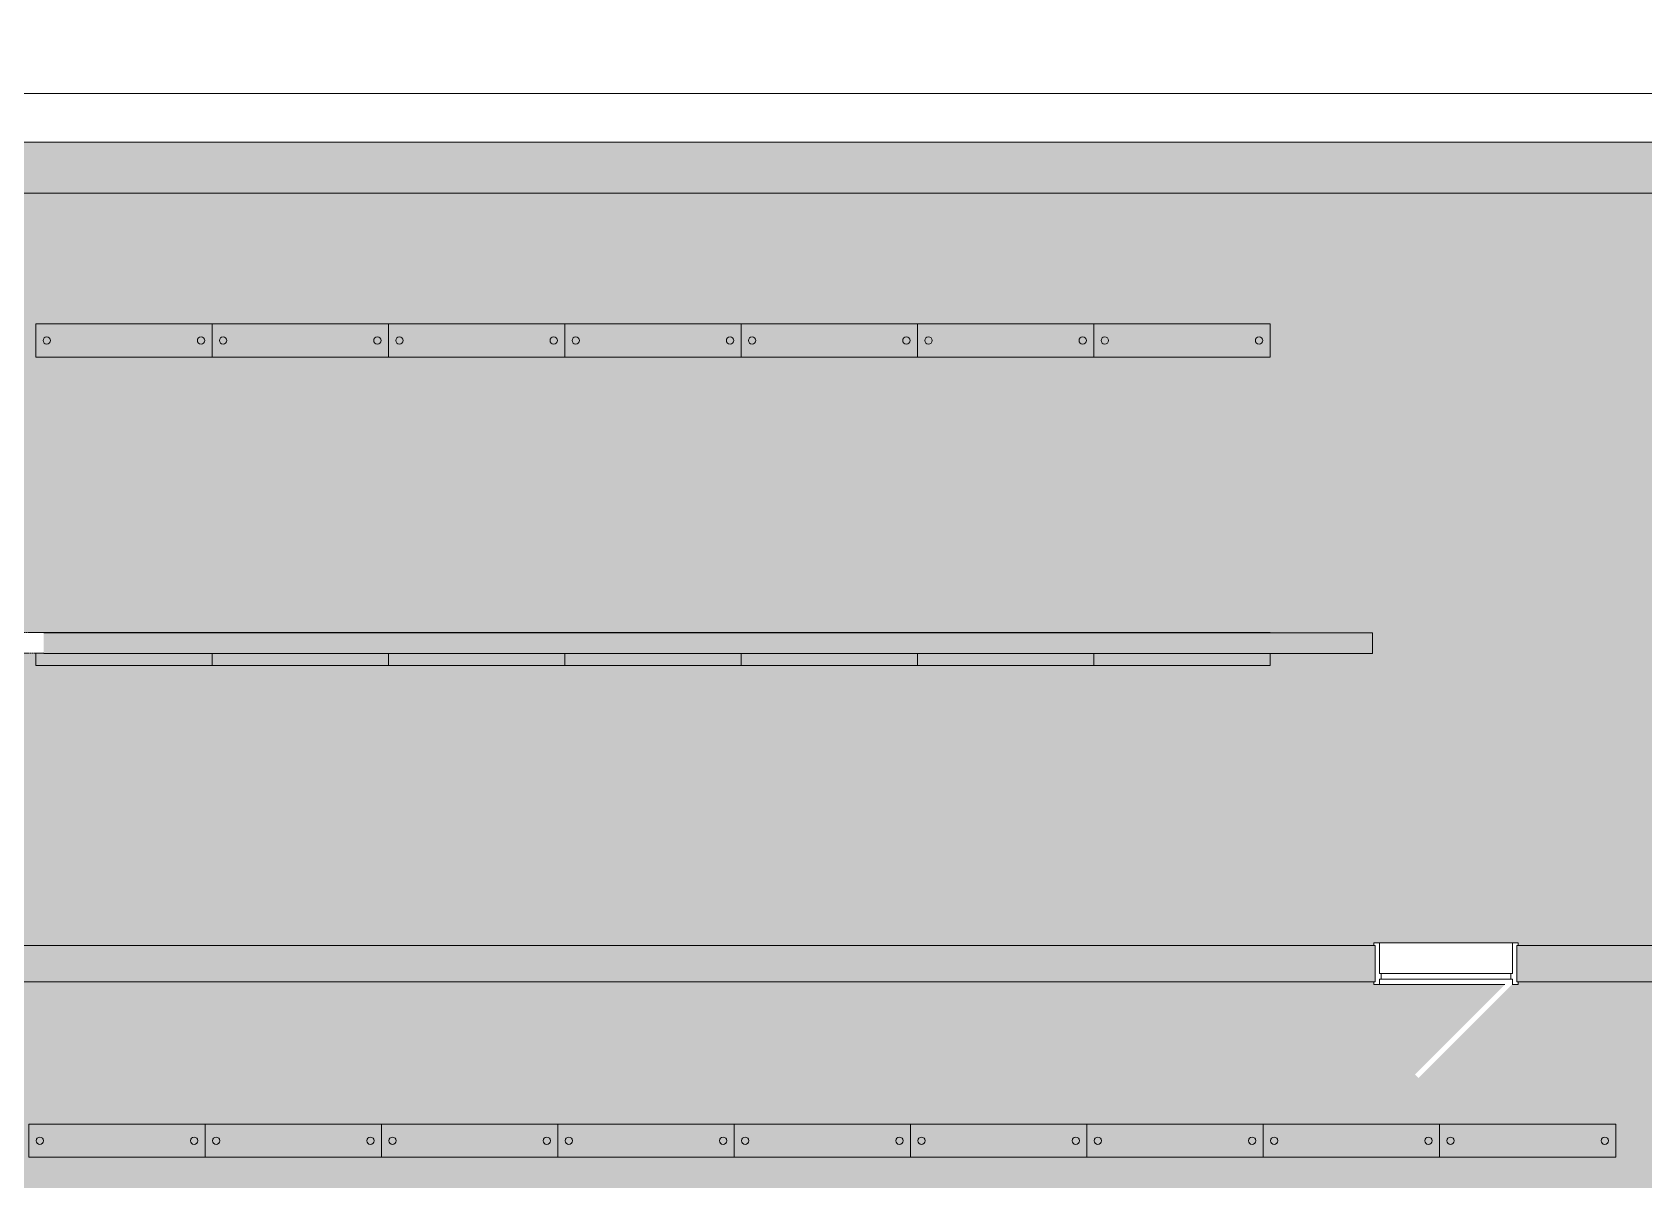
# Model space of a CAD drawing. Header units: inches. Extents: x 741 to 4565, y -315 to 887.
# Drawn here: x 2736.5 to 3175.2, y 154.6 to 467 of the extents above; entities that cross this region are included whole.
import ezdxf

# ---------------------------------------------------------------- set-up
doc = ezdxf.new("R2010")
doc.units = ezdxf.units.IN
doc.header["$MEASUREMENT"] = 0
doc.linetypes.add('Demolished', pattern=[0.1875, 0.125, -0.0625])
for name, color, linetype, lineweight in [('A-DETL-MBND', 5, 'Continuous', 13), ('A-DOOR', 31, 'Continuous', 13), ('A-WALL', 113, 'Continuous', 13), ('A-WALL-PATT', 111, 'Continuous', 13), ('E-LITE-EQPM', 33, 'Demolished', 9)]:
    doc.layers.add(name, color=color, linetype=linetype, lineweight=lineweight)
pattern_1 = [(0, (3425.421, 0), (15.36, 3.84), [1.267, -10.253, 1.267, -10.253, -61.44]), (0, (3425.421, 0), (15.36, 3.84), [-23.04, 1.267, -21.773, 1.267, -10.253, -26.88]), (0, (3425.421, 0), (15.36, 3.84), [-57.6, 1.267, -6.413, 1.267, -17.933]), (120, (3431.181, 1.92), (-11.005538, 11.38215), [1.267, -10.253, 1.267, -10.253, -61.44]), (120, (3431.181, 1.92), (-11.005538, 11.38215), [-23.04, 1.267, -21.773, 1.267, -10.253, -26.88]), (120, (3431.181, 1.92), (-11.005538, 11.38215), [-57.6, 1.267, -6.413, 1.267, -17.933]), (240, (3433.101, 9.6), (-4.354462, -15.22215), [1.267, -10.253, 1.267, -10.253, -61.44]), (240, (3433.101, 9.6), (-4.354462, -15.22215), [-23.04, 1.267, -21.773, 1.267, -10.253, -26.88]), (240, (3433.101, 9.6), (-4.354462, -15.22215), [-57.6, 1.267, -6.413, 1.267, -17.933])]

# ---------------------------------------------------------------- blocks, each defined once
blk = doc.blocks.new('Door - Single - Solid Door 36_ x 84_-7219896-FIRST FLOOR RCP DEMO')
at = {"layer": 'A-DOOR', "lineweight": 9}
for p, q in [((-15.63, 5.78), (-14.13, 5.78)), ((-15.63, 5.03), (-15.63, 5.78)), ((-15.26, 5.03), (-15.63, 5.03)), ((-15.26, -4.85), (-15.26, 5.03)), ((-14.13, 5.78), (-14.13, 4.28)), ((-14.01, 5.78), (-14.13, 5.78)), ((22.12, 5.78), (-12.06, 5.78)), ((22.12, 4.28), (22.12, 5.78)), ((22.12, 5.78), (23.62, 5.78)), ((23.62, 5.03), (23.24, 5.03)), ((23.24, 5.03), (23.24, -4.85)), ((23.62, 5.03), (23.62, 5.78)), ((-14.13, 4.28), (-13.63, 4.28)), ((-13.63, 2.78), (-14.13, 2.78)), ((-14.13, 2.78), (-14.13, -5.6)), ((-13.63, 4.28), (-13.63, 2.78)), ((21.62, 4.28), (-13.63, 4.28)), ((-13.63, 2.78), (21.62, 2.78)), ((21.62, 2.78), (21.62, 4.28)), ((21.62, 4.28), (22.12, 4.28)), ((22.12, 2.78), (21.62, 2.78)), ((22.12, -5.6), (22.12, 2.78)), ((-15.63, -5.6), (-15.63, -4.85)), ((-15.63, -4.85), (-15.26, -4.85)), ((-14.13, -5.6), (-15.63, -5.6)), ((-14.13, -5.6), (22.12, -5.6)), ((22.12, -5.6), (23.62, -5.6)), ((23.24, -4.85), (23.62, -4.85)), ((23.62, -5.6), (23.62, -4.85))]:
    blk.add_line(p, q, dxfattribs=at)
blk = doc.blocks.new('Pendant Light - Linear - 2 Lamp - 48_ - 277V-6966244-FIRST FLOOR RCP DEMO')
at = {"layer": 'A-DETL-MBND', "lineweight": 9}
for p, q in [((-24, 4.5), (-24, -4.5)), ((24, 4.5), (-24, 4.5)), ((24, -4.5), (24, 4.5)), ((-24, -4.5), (24, -4.5))]:
    blk.add_line(p, q, dxfattribs=at)
for centre, start, end in [((-21, 0), 360, 180), ((-21, 0), 180, 0), ((21, 0), 0, 180), ((21, 0), 180, 360)]:
    blk.add_arc(centre, 1, start, end, dxfattribs=at)
blk = doc.blocks.new('Pendant Light - Linear - 2 Lamp - 48_ - 277V-V6-FIRST FLOOR RCP DEMO')
at = {"layer": 'A-DETL-MBND', "lineweight": 9}
for p, q in [((-24, 4.5), (-24, 4.44)), ((24, 4.5), (-24, 4.5)), ((24, 4.41), (24, 4.5)), ((-24, -1.19), (-24, -4.5)), ((24, -4.5), (24, -1.21)), ((-24, -4.5), (24, -4.5))]:
    blk.add_line(p, q, dxfattribs=at)
blk = doc.blocks.new('Pendant Light - Linear - 2 Lamp - 48_ - 277V-V7-FIRST FLOOR RCP DEMO')
at = {"layer": 'A-DETL-MBND', "lineweight": 9}
for p, q in [((-24, 4.5), (-24, 4.41)), ((24, 4.5), (-24, 4.5)), ((24, 4.41), (24, 4.5)), ((-24, -1.21), (-24, -4.5)), ((24, -4.5), (24, -1.21)), ((-24, -4.5), (24, -4.5))]:
    blk.add_line(p, q, dxfattribs=at)
blk = doc.blocks.new('Pendant Light - Linear - 2 Lamp - 48_ - 277V-V8-FIRST FLOOR RCP DEMO')
at = {"layer": 'A-DETL-MBND', "lineweight": 9}
for p, q in [((-24, 4.5), (-24, 4.41)), ((24, 4.5), (-24, 4.5)), ((24, 4.41), (24, 4.5)), ((-24, -1.21), (-24, -4.5)), ((24, -4.5), (24, -1.2)), ((-24, -4.5), (24, -4.5))]:
    blk.add_line(p, q, dxfattribs=at)
blk = doc.blocks.new('Pendant Light - Linear - 2 Lamp - 48_ - 277V-V9-FIRST FLOOR RCP DEMO')
at = {"layer": 'A-DETL-MBND', "lineweight": 9}
for p, q in [((-24, 4.5), (-24, 4.41)), ((24, 4.5), (-24, 4.5)), ((24, 4.41), (24, 4.5)), ((-24, -1.2), (-24, -4.5)), ((24, -4.5), (24, -1.21)), ((-24, -4.5), (24, -4.5))]:
    blk.add_line(p, q, dxfattribs=at)
blk = doc.blocks.new('Pendant Light - Linear - 2 Lamp - 48_ - 277V-V10-FIRST FLOOR RCP DEMO')
at = {"layer": 'A-DETL-MBND', "lineweight": 9}
for p, q in [((-24, 4.5), (-24, 4.41)), ((24, 4.5), (-24, 4.5)), ((24, 4.41), (24, 4.5)), ((-24, -1.21), (-24, -4.5)), ((24, -4.5), (24, -1.21)), ((-24, -4.5), (24, -4.5))]:
    blk.add_line(p, q, dxfattribs=at)

msp = doc.modelspace()

# ---------------------------------------------------------------- hatches: boundary and pattern name
at = {"layer": 'A-DETL-MBND', "lineweight": 9}
h = msp.add_hatch(dxfattribs=at)
h.set_pattern_fill('FP_3', color=256, style=0, pattern_type=2)
h.set_pattern_definition(pattern_1)
h.paths.add_polyline_path([(3189.66, 218.36), (3199.73, 218.36), (3199.74, 242.98), (3204.22, 242.98), (3204.22, 423.21), (2675.18, 423.21), (2675.18, 442.55), (2660.42, 467.04), (2561.24, 467.04), (2561.24, 466.29), (2521.99, 466.29), (2521.99, 467.04), (2511.55, 467.04), (2511.55, 278.03), (2523.55, 278.03), (2523.55, 222.28), (2525.51, 222.28), (2525.51, 256.28), (2557.51, 256.28), (2557.51, 222.28), (2565.13, 222.28), (2565.13, 218.36), (2707.4, 218.36), (2707.4, 250.1), (2679.74, 250.1), (2679.74, 254.1), (2707.4, 254.1), (2707.4, 418.31), (2711.4, 418.31), (2711.4, 303.54), (3101.4, 303.52), (3101.4, 297.89), (2711.4, 297.89), (2711.4, 254.1), (2725.55, 254.1), (2725.55, 218.36), (3101.73, 218.36), (3101.73, 219.11), (3140.98, 219.11), (3140.98, 218.36)], flags=0)
h.paths.add_polyline_path([(2711.4, 218.36), (2721.55, 218.36), (2721.55, 250.1), (2711.4, 250.1), (2711.4, 222.28)], flags=0)
h.paths.add_polyline_path([(2511.55, 218.36), (2519.55, 218.36), (2519.55, 272.03), (2511.55, 272.03), (2511.55, 219.36)], flags=0)
h.paths.add_polyline_path([(2675.18, 450.3), (2675.18, 467.04), (2665.09, 467.04), (2665.52, 466.33)], flags=0)
h = msp.add_hatch(dxfattribs=at)
h.set_pattern_fill('FP_3', color=256, style=0, pattern_type=2)
h.set_pattern_definition(pattern_1)
h.paths.add_polyline_path([(3189.66, 111.74), (3190.22, 111.74), (3190.22, 208.48), (3140.98, 208.48), (3140.98, 207.73), (3139.36, 207.73), (3113.9, 182.28), (3112.93, 183.25), (3137.41, 207.73), (3101.73, 207.73), (3101.73, 208.48), (2711.4, 208.48), (2711.4, 111.74), (3143.95, 111.74)], flags=0)
h.paths.add_polyline_path([(2690.96, 111.74), (2707.4, 111.74), (2707.4, 208.48), (2690.96, 208.48)], flags=0)
at = {"layer": 'A-WALL-PATT', "lineweight": 9}
for points in [[(2689.06, 423.21), (3204.22, 423.21), (3204.22, 437.09), (2689.06, 437.09)], [(3098.24, 297.89), (3101.4, 297.89), (3101.4, 303.52), (2739.66, 303.52), (2739.66, 297.89), (2915.41, 297.89)]]:
    msp.add_hatch(color=7, dxfattribs=at).paths.add_polyline_path(points, flags=0)
h = msp.add_hatch(color=7, dxfattribs=at)
h.paths.add_polyline_path([(3199.73, 208.48), (3199.73, 218.36), (3140.61, 218.36), (3140.61, 208.48), (3196.36, 208.48)], flags=0)
h.paths.add_polyline_path([(3102.11, 208.48), (3102.11, 218.36), (2403.97, 218.36), (2403.97, 208.48), (3101.73, 208.48)], flags=0)

# ---------------------------------------------------------------- linework, layer by layer
at = {"layer": 'A-DETL-MBND', "lineweight": 9}
msp.add_line((2689.06, 450.38), (3192.53, 450.38), dxfattribs=at)
at = {"layer": 'A-WALL', "color": 8, "lineweight": 20}
for p, q in [((2689.06, 437.09), (3204.22, 437.09)), ((3204.22, 423.21), (2675.18, 423.21)), ((2739.66, 303.52), (3101.4, 303.52)), ((3101.4, 303.52), (3101.4, 297.89)), ((2739.66, 297.89), (2739.66, 297.92)), ((3101.4, 297.89), (2739.66, 297.89)), ((2725.55, 218.36), (3101.73, 218.36)), ((3140.98, 218.36), (3199.73, 218.36)), ((3101.73, 208.48), (2403.97, 208.48)), ((3190.86, 208.48), (3140.98, 208.48))]:
    msp.add_line(p, q, dxfattribs=at)
at = {"layer": 'A-WALL', "color": 250, "linetype": 'Demolished', "lineweight": 20}
for p, q in [((2709.33, 303.54), (2739.66, 303.54)), ((2739.66, 303.54), (2739.66, 303.52)), ((2739.66, 297.92), (2709.33, 297.92))]:
    msp.add_line(p, q, dxfattribs=at)

# ---------------------------------------------------------------- block references
at = {"layer": 'A-DOOR', "rotation": 180}
msp.add_blockref('Door - Single - Solid Door 36_ x 84_-7219896-FIRST FLOOR RCP DEMO', (3125.35, 213.51), dxfattribs=at)
at = {"layer": 'E-LITE-EQPM', "linetype": 'Continuous'}
for name, p in [('Pendant Light - Linear - 2 Lamp - 48_ - 277V-6966244-FIRST FLOOR RCP DEMO', (2761.48, 383.1)), ('Pendant Light - Linear - 2 Lamp - 48_ - 277V-6966244-FIRST FLOOR RCP DEMO', (2809.48, 383.1)), ('Pendant Light - Linear - 2 Lamp - 48_ - 277V-6966244-FIRST FLOOR RCP DEMO', (2857.48, 383.1)), ('Pendant Light - Linear - 2 Lamp - 48_ - 277V-6966244-FIRST FLOOR RCP DEMO', (2905.48, 383.1)), ('Pendant Light - Linear - 2 Lamp - 48_ - 277V-6966244-FIRST FLOOR RCP DEMO', (2953.48, 383.1)), ('Pendant Light - Linear - 2 Lamp - 48_ - 277V-6966244-FIRST FLOOR RCP DEMO', (3001.48, 383.1)), ('Pendant Light - Linear - 2 Lamp - 48_ - 277V-6966244-FIRST FLOOR RCP DEMO', (3049.48, 383.1)), ('Pendant Light - Linear - 2 Lamp - 48_ - 277V-V6-FIRST FLOOR RCP DEMO', (2761.48, 299.1)), ('Pendant Light - Linear - 2 Lamp - 48_ - 277V-V7-FIRST FLOOR RCP DEMO', (2809.48, 299.1)), ('Pendant Light - Linear - 2 Lamp - 48_ - 277V-V7-FIRST FLOOR RCP DEMO', (2857.48, 299.1)), ('Pendant Light - Linear - 2 Lamp - 48_ - 277V-V7-FIRST FLOOR RCP DEMO', (2905.48, 299.1)), ('Pendant Light - Linear - 2 Lamp - 48_ - 277V-V8-FIRST FLOOR RCP DEMO', (2953.48, 299.1)), ('Pendant Light - Linear - 2 Lamp - 48_ - 277V-V9-FIRST FLOOR RCP DEMO', (3001.48, 299.1)), ('Pendant Light - Linear - 2 Lamp - 48_ - 277V-V10-FIRST FLOOR RCP DEMO', (3049.48, 299.1)), ('Pendant Light - Linear - 2 Lamp - 48_ - 277V-6966244-FIRST FLOOR RCP DEMO', (2759.59, 165.2)), ('Pendant Light - Linear - 2 Lamp - 48_ - 277V-6966244-FIRST FLOOR RCP DEMO', (2807.59, 165.2)), ('Pendant Light - Linear - 2 Lamp - 48_ - 277V-6966244-FIRST FLOOR RCP DEMO', (2855.59, 165.2)), ('Pendant Light - Linear - 2 Lamp - 48_ - 277V-6966244-FIRST FLOOR RCP DEMO', (2903.59, 165.2)), ('Pendant Light - Linear - 2 Lamp - 48_ - 277V-6966244-FIRST FLOOR RCP DEMO', (2951.59, 165.2)), ('Pendant Light - Linear - 2 Lamp - 48_ - 277V-6966244-FIRST FLOOR RCP DEMO', (2999.59, 165.2)), ('Pendant Light - Linear - 2 Lamp - 48_ - 277V-6966244-FIRST FLOOR RCP DEMO', (3047.59, 165.2)), ('Pendant Light - Linear - 2 Lamp - 48_ - 277V-6966244-FIRST FLOOR RCP DEMO', (3095.59, 165.2)), ('Pendant Light - Linear - 2 Lamp - 48_ - 277V-6966244-FIRST FLOOR RCP DEMO', (3143.59, 165.2))]:
    msp.add_blockref(name, p, dxfattribs=at)

doc.saveas('drawing.dxf')
